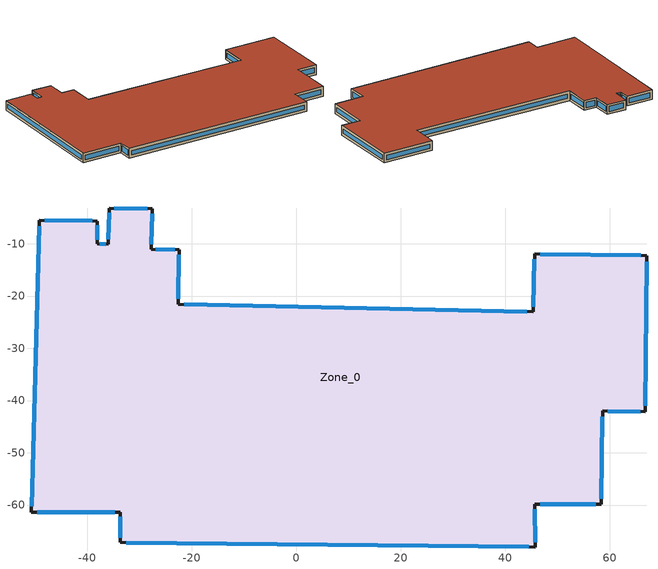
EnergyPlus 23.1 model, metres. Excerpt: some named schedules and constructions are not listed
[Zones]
Zone_0
 floor outside (90.1-2019 Nonresidential CZ 0 Exterior Floor (Mass)): 45.65,-11.95 67.11,-12.26 66.85,-42.12 58.67,-41.99 58.38,-59.84 45.67,-59.84 45.75,-68.04 -33.66,-67.17 -33.61,-61.37 -50.65,-61.4 -49.12,-5.47 -38.01,-5.66 -38.09,-10.02 -35.92,-10.05 -35.7,-3.15 -27.54,-3.34 -27.7,-11.04 -22.39,-11.12 -22.54,-21.54 45.37,-23.04 z4
 wall outside (UVal_0.2_Mass): 45.65,-11.95 45.37,-23.04 -22.54,-21.54 -22.39,-11.12 -27.7,-11.04 -27.54,-3.34 -35.7,-3.15 -35.92,-10.05 -38.09,-10.02 -38.01,-5.66 -49.12,-5.47 -50.65,-61.4 -33.61,-61.37 -33.66,-67.17 45.75,-68.04 45.67,-59.84 58.38,-59.84 58.67,-41.99 66.85,-42.12 67.11,-12.26 45.65,-11.95 z4:8
 window (90.1-2019 Nonresidential CZ 0 Glazing (Operable)): 45.62,-12.97 45.39,-22.02 / -39.03,-5.64 -48.1,-5.48 z5.02:6.98; 44.2,-23.01 -21.37,-21.57 / -49.15,-6.63 -50.62,-60.23 z5.17:6.83; -22.52,-20.54 -22.4,-12.12 z5.01:6.99; -23.22,-11.1 -26.86,-11.05 z4.83:7.17; -27.68,-10.1 -27.56,-4.28 z4.94:7.06; -28.5,-3.32 -34.74,-3.18 / 45.74,-67.08 45.68,-60.8 / 59.63,-42.01 65.9,-42.11 z4.96:7.04; -35.73,-4.07 -35.89,-9.14 z4.91:7.09; -36.43,-10.05 -37.58,-10.03 z4.5:7.5; -38.07,-9.25 -38.02,-6.42 z4.77:7.23; -49.57,-61.4 -34.69,-61.37 z5.08:6.92; -33.61,-62.23 -33.65,-66.31 z4.86:7.14; -32.48,-67.19 44.58,-68.02 z5.18:6.82; 46.71,-59.84 57.34,-59.84 z5.04:6.96; 58.4,-58.76 58.66,-43.08 z5.09:6.91; 66.86,-40.99 67.1,-13.39 z5.13:6.87; 66,-12.24 46.76,-11.97 z5.11:6.89
 roof outside (300mmInsulation 200mmConcrete): 45.65,-11.95 45.37,-23.04 -22.54,-21.54 -22.39,-11.12 -27.7,-11.04 -27.54,-3.34 -35.7,-3.15 -35.92,-10.05 -38.09,-10.02 -38.01,-5.66 -49.12,-5.47 -50.65,-61.4 -33.61,-61.37 -33.66,-67.17 45.75,-68.04 45.67,-59.84 58.38,-59.84 58.67,-41.99 66.85,-42.12 67.11,-12.26 z8
[Schedule:Day:Hourly]
1bc250c3-e029-4d82-86eb-5482bbba685b: Fraction, 1, 1, 1, 1, 1, 1, 1, 1, 1, 0, 1, 0, 0, 0, 1, 0, 1, 1, 1, 1, 1, 1, 1, 1
7e3f22a6-d3d2-4386-ab65-52be262843b4: Fraction, 1, 1, 1, 1, 0, 1, 0, 1, 1, 1, 0, 0, 0, 1, 0, 0, 0, 1, 1, 1, 0, 0, 0, 0
f203b72a-e23e-4a68-8df9-04525835b09a: Fraction, 0, 0, 1, 1, 0, 0, 0, 0, 1, 1, 1, 1, 1, 1, 1, 1, 1, 1, 1, 1, 1, 1, 1, 1
ab17778e-445b-4880-8199-2dd73e8546e8: Fraction, 1, 1, 1, 1, 1, 0, 1, 0, 1, 1, 1, 0, 0, 0, 0, 0, 1, 1, 1, 0, 0, 0, 0, 0
bc6aa7b8-9b9a-4b02-8907-8ffc42195aa2: Fraction, 0, 0, 0, 1, 1, 0, 0, 0, 1, 1, 1, 1, 1, 1, 1, 1, 1, 1, 1, 1, 1, 1, 1, 1
dbb16f09-0d6c-4094-9014-a16109c1fb59: Fraction, 1, 1, 1, 1, 0, 1, 0, 0, 0, 1, 1, 1, 0, 1, 1, 1, 1, 1, 1, 1, 1, 1, 1, 1
defcdc72-1699-4382-8c59-ed251466f117: Fraction, 1, 1, 1, 0, 1, 1, 1, 1, 1, 1, 1, 0, 0, 1, 0, 0, 1, 0, 1, 1, 1, 1, 1, 1
b4b644c7-954c-4544-af8b-e6a3c7fab55d: Fraction, 1, 1, 1, 1, 1, 1, 1, 1, 1, 1, 1, 0, 0, 1, 1, 1, 1, 1, 1, 1, 1, 1, 1, 0
6eb31b4f-9d9c-4cb0-84ca-c926577ca95b: Fraction, 0, 1, 0, 0, 0, 0, 0, 0, 1, 1, 1, 0, 0, 0, 0, 0, 1, 1, 1, 1, 1, 1, 1, 1
326482a1-40d4-44e6-8d6a-d07b5469a37c: Fraction, 1, 0, 0, 0, 0, 0, 0, 0, 1, 1, 0, 1, 1, 1, 0, 1, 1, 1, 1, 1, 0, 0, 0, 0
f5db65d0-eacd-4630-a04f-e176a124c036: Fraction, 0, 0, 0, 1, 0, 1, 1, 1, 1, 1, 1, 1, 0, 0, 0, 0, 1, 0, 1, 1, 1, 1, 1, 1
a99e2ac5-8b13-4c56-8e9c-eb48b91f62c8: Fraction, 1, 1, 1, 1, 1, 1, 0, 0, 1, 1, 1, 0, 0, 1, 1, 1, 1, 1, 1, 1, 1, 1, 1, 1
77f305af-1de1-46a8-883f-2bdce2c70deb: Fraction, 1, 0, 0, 0, 0, 0, 1, 0, 0, 0, 0, 1, 1, 1, 1, 1, 1, 1, 1, 1, 1, 1, 1, 1
9be37842-7dfb-48bb-b4db-90a663a24ec2: Fraction, 1, 1, 1, 0, 1, 0, 0, 1, 1, 1, 1, 0, 1, 0, 0, 0, 0, 0, 0, 1, 1, 1, 1, 1
ea3326a0-8740-42d0-b280-73674de0e519: Fraction, 1, 1, 1, 0, 0, 0, 1, 1, 1, 1, 1, 1, 0, 0, 0, 0, 1, 1, 1, 1, 1, 1, 1, 1
ea48f0c3-5cbf-45d9-83ea-9f4e29ecaa7e: Fraction, 1, 0, 0, 0, 0, 1, 0, 0, 1, 1, 1, 0, 0, 0, 0, 0, 0, 0, 0, 1, 1, 1, 1, 1
a780be54-3329-42aa-a722-da1c56a4ce32: Fraction, 1, 1, 0, 0, 0, 1, 1, 0, 1, 1, 0, 0, 0, 0, 0, 0, 0, 0, 0, 0, 1, 1, 1, 1
11b079f7-8d5f-4f6d-af24-a60cea1ec228: Fraction, 1, 1, 1, 1, 1, 1, 1, 0, 1, 1, 0, 0, 0, 0, 0, 0, 1, 0, 0, 0, 0, 0, 1, 1
3790c1d9-58ae-42f1-add6-5bf0c0d33242: Fraction, 1, 1, 1, 1, 1, 1, 1, 1, 1, 0, 1, 0, 0, 0, 1, 1, 1, 1, 1, 1, 1, 1, 0, 0
7ed15e74-5796-4756-b7fd-a5530cf86f11: Fraction, 0, 0, 0, 0, 0, 0, 0, 0, 0, 1, 0, 1, 1, 0, 1, 1, 1, 1, 1, 0, 1, 1, 1, 0
ec5f9d52-5682-4010-bfdd-6bd3a21b94b2: Fraction, 0, 0, 0, 0, 0, 0, 0, 0, 1, 1, 1, 0, 0, 0, 1, 1, 0, 0, 1, 1, 1, 1, 1, 0
cfc178eb-d2d8-44ea-800d-71fbc4b636a6: Fraction, 1, 1, 1, 1, 1, 1, 1, 1, 1, 1, 0, 1, 0, 0, 0, 1, 1, 1, 1, 1, 1, 1, 1, 1
8a30311c-dfd6-46b4-b466-469553ed19a5: Fraction, 1, 0, 0, 0, 0, 0, 0, 0, 0, 1, 0, 0, 0, 0, 0, 1, 1, 1, 1, 0, 1, 0, 0, 0
b9c340e2-c656-4c66-bb10-b67e54e65989: Fraction, 1, 1, 1, 1, 0, 0, 0, 0, 0, 0, 0, 1, 1, 1, 1, 1, 1, 1, 0, 1, 1, 1, 1, 1
233a63c0-82ab-4c22-89f9-60776b3dc5bf: Fraction, 1, 0, 1, 1, 0, 1, 1, 0, 1, 1, 0, 0, 0, 1, 1, 0, 1, 1, 1, 1, 1, 1, 1, 1
35eb77a8-d171-41c5-a655-703a93816b63: Fraction, 1, 1, 1, 1, 0, 0, 0, 0, 1, 1, 0, 0, 1, 1, 1, 1, 1, 1, 1, 1, 1, 1, 1, 1
9fdd2aaf-9790-4e14-b5bc-f9e088180881: Fraction, 1, 1, 1, 1, 1, 0, 1, 1, 1, 0, 1, 0, 0, 0, 0, 0, 1, 1, 1, 1, 1, 1, 1, 0
487d0841-9118-4ba8-9cb5-692d555b8d10: Fraction, 0, 0, 0, 0, 0, 0, 0, 0, 1, 0, 0, 0, 0, 0, 0, 0, 1, 1, 1, 1, 1, 1, 1, 1
e27434f8-8e88-4020-9537-394bb943d945: Fraction, 1, 1, 1, 1, 1, 1, 1, 1, 1, 0, 0, 0, 0, 0, 0, 1, 1, 1, 1, 1, 1, 1, 1, 1
7f8292f5-0ddb-4e03-8d79-0b3e26f73e1e: Fraction, 1, 0, 1, 1, 0, 0, 0, 0, 1, 0, 0, 0, 0, 0, 0, 0, 0, 0, 1, 1, 1, 1, 1, 1
ba6b5922-0b20-45e4-912e-7921f3b15cc2: Fraction, 1, 1, 0, 0, 0, 0, 0, 0, 1, 1, 1, 1, 1, 0, 1, 0, 0, 1, 1, 1, 1, 1, 1, 1
c2860a54-d09a-4ca5-ba6f-4a28980c815e: Fraction, 1, 1, 0, 0, 0, 0, 0, 0, 0, 0, 1, 1, 1, 1, 1, 1, 1, 1, 1, 1, 0, 1, 1, 1
054a82de-88b6-4db2-a334-dec99de7eac5: Fraction, 0, 0, 0, 0, 0, 1, 1, 1, 1, 1, 1, 0, 0, 0, 0, 0, 0, 1, 1, 1, 1, 1, 1, 1
cc3faceb-aee2-44f0-b914-c6f8381cae7d: Fraction, 1, 0, 0, 0, 0, 0, 0, 1, 1, 1, 1, 1, 1, 1, 1, 1, 0, 0, 0, 0, 0, 0, 0, 0
94b2c192-5e77-461d-a7c4-6dbcb8b688bc: Fraction, 1, 0, 1, 1, 0, 1, 1, 1, 1, 1, 1, 1, 0, 1, 1, 1, 1, 1, 1, 1, 1, 1, 1, 1
da07c550-5623-48df-a571-d916a95ad933: Fraction, 1, 0, 0, 0, 0, 0, 0, 0, 0, 0, 1, 1, 1, 1, 1, 0, 0, 1, 1, 1, 1, 1, 1, 1
8c1c8589-4682-46dd-9315-84770e7474dd: Fraction, 0, 0, 0, 1, 0, 0, 0, 0, 1, 1, 0, 0, 0, 0, 0, 0, 0, 0, 1, 1, 1, 1, 1, 1
07b0b1a6-bff4-4b16-81c1-c71129020d19: Fraction, 1, 0, 1, 1, 1, 1, 1, 1, 1, 1, 0, 1, 1, 1, 0, 0, 0, 0, 0, 1, 1, 1, 1, 0
21d7988b-8a7a-46c3-b6d3-4db96bc4686e: Fraction, 0, 0, 0, 0, 0, 1, 0, 0, 0, 1, 1, 1, 1, 0, 0, 1, 1, 1, 1, 1, 1, 1, 1, 0
5ef3cd85-d6fb-472a-985b-8892eb13f7da: Fraction, 0, 0, 0, 0, 0, 0, 1, 1, 1, 1, 1, 0, 0, 0, 0, 0, 0, 1, 1, 1, 1, 1, 1, 1
c08c7990-d37d-4fd8-adb5-87a073b80f28: Fraction, 1, 0, 0, 0, 0, 0, 0, 1, 1, 1, 1, 0, 0, 0, 0, 1, 1, 1, 1, 1, 1, 1, 1, 1
24d4cd63-f70b-41a9-ad86-abc7bbd6c4a8: Fraction, 1, 1, 0, 0, 0, 0, 0, 1, 1, 1, 0, 0, 0, 0, 1, 1, 1, 1, 1, 1, 1, 1, 1, 1
90d1a6a5-edf5-4a79-bedf-39ba6d0b4f3b: Fraction, 0, 0, 0, 0, 0, 0, 0, 1, 1, 0, 0, 0, 1, 1, 1, 1, 1, 1, 1, 1, 1, 1, 1, 1
7489747a-fa9c-407c-9bb6-b09b0392a11e: Fraction, 0, 0, 0, 0, 0, 0, 0, 0, 1, 0, 0, 1, 1, 1, 0, 0, 1, 1, 1, 1, 1, 1, 1, 1
e358f310-cb3a-4124-80eb-ede93aaec3e2: Fraction, 1, 1, 1, 0, 0, 0, 1, 1, 1, 0, 0, 0, 0, 0, 0, 0, 0, 0, 1, 1, 1, 1, 1, 1
a8adb9f0-9284-4d5b-9eca-e5c74446652c: Fraction, 1, 1, 1, 1, 1, 1, 1, 0, 0, 0, 0, 1, 1, 1, 1, 1, 1, 1, 1, 1, 1, 1, 1, 0
be45bb42-8565-4d09-9a80-3ce2d4e9c9f1: Fraction, 0, 0, 0, 0, 0, 0, 0, 0, 1, 1, 1, 0, 0, 0, 0, 1, 1, 1, 0, 0, 0, 0, 0, 0
dd8cdd5e-7edd-4498-aae9-de230a1b895d: Fraction, 0, 0, 0, 0, 0, 0, 0, 0, 0, 0, 0, 0, 0, 0, 0, 1, 1, 1, 1, 0, 0, 0, 1, 0
f88a7e63-710d-4ee9-8867-5ba86f818b34: Fraction, 0, 0, 0, 0, 0, 0, 0, 0, 1, 1, 0, 0, 1, 0, 1, 1, 1, 1, 1, 1, 1, 1, 1, 0
41d0979c-56db-4109-9a21-8ce600e6f041: Fraction, 0, 0, 0, 0, 0, 0, 0, 1, 1, 1, 0, 1, 1, 1, 1, 1, 1, 1, 1, 0, 0, 0, 0, 0
e1f1ea8b-23eb-456a-9bc6-f1d715c945d5: Fraction, 0, 0, 0, 0, 0, 1, 1, 1, 1, 1, 0, 0, 0, 0, 0, 0, 0, 1, 1, 1, 1, 1, 1, 1
e5de23de-e4f8-4fd3-b9d8-03b5f7b9eae9: Fraction, 0, 0, 0, 0, 0, 0, 0, 0, 0, 0, 1, 1, 1, 1, 1, 1, 0, 1, 1, 1, 1, 1, 1, 1
83ad7f44-fa4e-4d84-9263-94b8df6614cf: Fraction, 0, 0, 0, 0, 0, 0, 0, 0, 0, 0, 0, 0, 1, 1, 1, 1, 1, 1, 1, 1, 1, 0, 0, 0
641b52fd-00e8-4594-812b-72522cd3a5e4: Fraction, 0, 0, 0, 0, 0, 0, 0, 1, 1, 1, 0, 0, 0, 0, 0, 0, 0, 1, 1, 1, 1, 0, 0, 0
636ac854-8cf6-492b-b5da-2aa7c519fcb4: Fraction, 0, 0, 0, 0, 0, 0, 0, 0, 1, 1, 0, 0, 0, 0, 1, 0, 0, 0, 0, 0, 0, 0, 0, 0
f8597658-be94-4c03-ade8-07849a194c80: Fraction, 0, 0, 0, 0, 0, 0, 0, 0, 0, 1, 1, 1, 1, 0, 1, 1, 1, 1, 1, 1, 1, 1, 1, 1
67f43a86-8cfb-45eb-8e09-aa403a1f9801: Fraction, 0, 0, 0, 0, 0, 0, 0, 0, 1, 0, 0, 0, 0, 0, 0, 0, 0, 1, 0, 0, 0, 0, 0, 0
ffb4f994-1882-4d6c-93a9-a6e22b772b9e: Fraction, 0, 0, 0, 0, 0, 0, 0, 0, 1, 1, 0, 0, 0, 0, 0, 0, 1, 1, 1, 1, 1, 1, 0, 0
005df951-39ca-4abb-8113-208ec170e041: Fraction, 0, 0, 0, 0, 0, 0, 0, 1, 1, 1, 0, 0, 0, 1, 1, 1, 1, 0, 0, 0, 0, 0, 0, 0
539f9642-4f0a-43f6-bb43-e499c9f6a2f5: Fraction, 0, 0, 0, 0, 0, 0, 0, 0, 1, 1, 0, 0, 0, 0, 0, 0, 0, 1, 1, 1, 1, 1, 1, 0
ad43591b-d8b8-428e-ab63-4d548a171ed9: Fraction, 0, 0, 0, 0, 1, 0, 0, 1, 1, 1, 1, 0, 0, 0, 0, 0, 1, 1, 1, 1, 1, 1, 1, 1
9ebf09b9-2aa6-4ba6-93c1-2f9b279f09dd: Fraction, 1, 1, 1, 1, 1, 0, 0, 0, 1, 1, 1, 1, 1, 0, 1, 1, 1, 1, 1, 1, 1, 1, 1, 1
f88631f4-f5f5-4ddb-8bdb-d4464e60dfe2: Fraction, 0, 0, 0, 0, 0, 0, 0, 0, 1, 1, 0, 0, 0, 0, 1, 1, 1, 1, 1, 1, 1, 1, 1, 1
47a972ce-7975-4a0e-aa58-4c7fd2843e01: Fraction, 1, 1, 1, 1, 1, 1, 1, 0, 1, 1, 1, 1, 1, 0, 1, 1, 1, 1, 1, 1, 1, 1, 0, 0
aefd93fa-f117-4c26-a236-b200b523a151: Fraction, 0, 0, 0, 0, 0, 0, 0, 0, 1, 1, 1, 0, 1, 1, 1, 1, 1, 1, 1, 1, 1, 0, 0, 0
09028769-1eb9-4e99-b7e7-f7ee4aa732ef: Fraction, 0, 0, 0, 0, 0, 0, 0, 0, 1, 1, 1, 1, 0, 0, 0, 1, 1, 1, 1, 1, 1, 1, 0, 0
a91a9db3-54eb-4f8b-93c1-140eb697df3f: Fraction, 0, 0, 0, 0, 0, 0, 0, 0, 0, 1, 1, 1, 0, 0, 1, 1, 1, 1, 1, 0, 0, 0, 0, 0
379eaf4e-5482-4935-bbf5-48c464d56b61: Fraction, 0, 0, 0, 0, 0, 0, 0, 0, 1, 0, 1, 1, 0, 0, 0, 0, 0, 0, 0, 0, 0, 0, 0, 0
26296efc-0aa0-4278-9905-6d385ef78f4e: Fraction, 0, 0, 0, 0, 0, 0, 0, 0, 1, 1, 0, 1, 1, 1, 1, 1, 1, 1, 0, 0, 0, 0, 0, 0
a50524e6-49bf-4bc4-8e45-8c6f622cf6ac: Fraction, 0, 0, 0, 0, 0, 0, 0, 0, 0, 1, 1, 1, 1, 0, 1, 1, 1, 1, 0, 0, 0, 0, 0, 0
7eb90958-666d-4a98-9065-308ffc91f47f: Fraction, 0, 0, 0, 0, 0, 0, 0, 0, 0, 1, 1, 1, 0, 1, 1, 1, 1, 1, 1, 1, 1, 1, 1, 0
24b26ae9-2f47-4a69-9424-217aaeca3880: Fraction, 0, 0, 0, 0, 0, 0, 0, 0, 0, 1, 1, 1, 0, 0, 0, 0, 1, 0, 0, 0, 0, 0, 0, 0
679e267e-0932-4f05-8344-c2269dddbe7b: Fraction, 0, 0, 0, 0, 0, 0, 0, 0, 1, 1, 0, 0, 1, 1, 1, 1, 0, 0, 0, 0, 0, 0, 0, 0
634f37e9-7dc3-41d1-8e43-d9aa5b968e22: Fraction, 0, 0, 0, 0, 0, 0, 0, 0, 1, 1, 1, 1, 0, 0, 0, 0, 0, 0, 0, 0, 0, 0, 0, 0
b1c61444-37fc-4d0d-9473-92f9c2edc05f: Fraction, 0, 0, 0, 0, 0, 0, 0, 0, 1, 1, 1, 1, 1, 1, 1, 0, 0, 0, 0, 0, 0, 0, 0, 0
142be653-d8e9-4cc9-b81d-f7f3a37c53dc: Fraction, 0, 0, 0, 0, 0, 0, 0, 0, 0, 0, 0, 0, 0, 0, 0, 1, 1, 1, 0, 0, 0, 0, 0, 0
10ed921b-2f61-471b-a349-ac980514125c: Fraction, 0, 0, 0, 0, 0, 0, 0, 0, 1, 0, 0, 0, 0, 0, 0, 0, 0, 0, 0, 0, 0, 0, 0, 0
10662a01-9b37-4d96-b5f2-c18a070fa0a9: Fraction, 0, 0, 0, 0, 0, 0, 0, 0, 0, 1, 1, 1, 1, 1, 1, 1, 0, 0, 1, 1, 1, 1, 0, 0
fae1efd6-3387-44ff-8968-e0ff2bc89a66: Fraction, 0, 0, 0, 0, 0, 0, 0, 1, 1, 1, 0, 0, 0, 0, 0, 0, 0, 1, 1, 1, 1, 1, 1, 1
349faf8b-e8e6-4a85-ba0b-ccd65d2db2ee: Fraction, 1, 0, 0, 0, 0, 0, 0, 0, 1, 1, 0, 1, 0, 0, 0, 1, 1, 1, 1, 1, 1, 1, 1, 0
fab16be1-f14f-400d-8166-73e1b6bcbc3e: Fraction, 0, 0, 0, 0, 0, 0, 0, 0, 1, 1, 1, 0, 0, 0, 1, 1, 1, 0, 0, 0, 0, 0, 0, 0
1361f8d6-b5bd-4e5c-909a-9b5053605b6a: Fraction, 0, 0, 0, 0, 0, 0, 0, 0, 1, 1, 0, 0, 0, 0, 0, 0, 0, 0, 1, 1, 1, 1, 0, 0
1fa1078a-0f3e-4c6a-a0e5-edc0b1bf4b3f: Fraction, 0, 0, 0, 0, 0, 0, 0, 0, 1, 1, 0, 1, 1, 1, 0, 0, 0, 0, 0, 0, 0, 0, 0, 0
2b9787d8-4007-4cae-86ca-9f082af0291e: Fraction, 0, 0, 0, 0, 0, 0, 0, 0, 1, 1, 1, 0, 0, 1, 1, 1, 1, 1, 1, 1, 0, 0, 0, 0
20d172a7-a282-419c-9a44-39591cb6d6f1: Fraction, 0, 0, 0, 0, 0, 0, 0, 0, 1, 1, 0, 0, 0, 0, 1, 1, 0, 1, 1, 1, 1, 0, 0, 0
08ba395b-4632-4a58-b62f-44641169c7ac: Fraction, 0, 0, 0, 0, 0, 0, 0, 0, 0, 1, 0, 0, 0, 0, 0, 0, 0, 1, 1, 1, 1, 1, 0, 0
b162ec20-ae03-462b-9bde-9f4e87836860: Fraction, 0, 0, 0, 0, 0, 0, 0, 0, 1, 1, 0, 0, 0, 1, 0, 0, 1, 1, 0, 0, 0, 0, 0, 0
dc12092b-8d5b-4ac3-a401-a6e6c3c3f7b2: Fraction, 0, 0, 0, 0, 0, 0, 0, 0, 0, 1, 1, 1, 1, 0, 1, 1, 1, 1, 1, 1, 1, 0, 0, 0
0ffe6c40-182f-4a47-af8f-fd2e983ae86e: Fraction, 0, 0, 0, 0, 0, 0, 0, 0, 1, 1, 1, 0, 0, 0, 0, 1, 1, 1, 1, 1, 1, 1, 1, 1
f0b3dc26-e963-4224-9cac-211b2d24ad8d: Fraction, 1, 0, 0, 0, 0, 0, 0, 1, 1, 1, 0, 0, 0, 0, 1, 1, 1, 1, 1, 1, 0, 0, 0, 1
6842418b-bcaf-466a-919a-5c425aba1e0d: Fraction, 1, 1, 1, 1, 1, 1, 1, 1, 1, 1, 1, 0, 0, 1, 1, 0, 1, 1, 1, 1, 1, 1, 1, 1
3ab4dbc0-6149-48d3-964d-0127a9407960: Fraction, 1, 1, 1, 1, 1, 1, 1, 1, 1, 1, 1, 0, 0, 0, 0, 1, 1, 1, 1, 1, 1, 1, 1, 1
9be8da3c-18f6-4e7e-86a2-f76363333d4b: Fraction, 1, 1, 1, 1, 1, 1, 1, 1, 1, 1, 1, 0, 1, 1, 1, 1, 1, 1, 1, 1, 1, 1, 1, 1
fb4a7bff-bdc4-4351-9eed-8f017d5baf21: Fraction, 1, 1, 1, 1, 0, 1, 1, 1, 1, 1, 1, 0, 0, 0, 1, 1, 1, 1, 1, 1, 1, 1, 1, 1
1b1de0c4-664f-449e-8bfd-aed5df56264c: Fraction, 1, 1, 1, 1, 0, 1, 1, 1, 1, 1, 1, 0, 0, 0, 1, 0, 0, 0, 1, 1, 0, 0, 0, 0
1b340815-ebd9-44d9-ae9b-faf54fd22a79: Fraction, 0, 0, 0, 1, 0, 0, 0, 0, 1, 0, 0, 0, 0, 0, 0, 0, 0, 0, 0, 0, 0, 0, 0, 0
498c7652-b7b6-47a7-becb-87751c1174e2: Fraction, 0, 0, 0, 0, 0, 0, 0, 0, 0, 1, 1, 1, 0, 0, 1, 1, 0, 0, 0, 0, 0, 0, 0, 0
8bc69eac-b246-4880-9301-9932118bd0d0: Fraction, 0, 0, 0, 0, 0, 0, 0, 0, 0, 1, 1, 0, 0, 1, 0, 1, 0, 0, 1, 0, 1, 1, 0, 1
88df49da-c2d1-444c-a9c6-5dea3f94f648: Fraction, 1, 0, 0, 0, 0, 0, 0, 0, 0, 0, 0, 0, 0, 1, 1, 1, 1, 1, 1, 1, 0, 0, 0, 0
b8ae6e7a-f67f-43f5-b168-b01771eea558: Fraction, 0, 0, 0, 0, 0, 0, 0, 0, 0, 0, 0, 0, 1, 1, 1, 1, 1, 1, 1, 0, 0, 0, 0, 0
3b28e2b3-d3e8-4a96-9f7e-b6f49f9d74e2: Fraction, 0, 0, 0, 0, 0, 0, 0, 0, 0, 0, 0, 0, 0, 0, 1, 0, 0, 0, 1, 0, 0, 0, 0, 0
2075c3f0-9e01-4a98-9c7d-d54640107a52: Fraction, 0, 0, 0, 0, 0, 0, 0, 0, 0, 1, 1, 1, 1, 1, 1, 1, 1, 1, 1, 1, 0, 0, 0, 0
9026b9dc-a6dc-4ac0-b535-3a858410a9fc: Fraction, 0, 0, 0, 0, 0, 0, 0, 0, 1, 1, 1, 1, 0, 0, 0, 0, 1, 1, 1, 1, 1, 1, 0, 1
d408865c-177e-46e8-9fe1-a41eb216086b: Fraction, 0, 0, 0, 0, 0, 0, 0, 0, 0, 0, 1, 0, 0, 0, 0, 1, 1, 1, 1, 1, 0, 0, 0, 1
240498b4-34b9-4cae-94c3-6765f201fddf: Fraction, 0, 0, 0, 0, 0, 0, 0, 0, 0, 1, 1, 1, 1, 0, 0, 0, 0, 0, 0, 0, 0, 0, 0, 0
12a14199-4c06-4c80-b089-3e75819b753d: Fraction, 0, 0, 0, 0, 0, 0, 0, 0, 0, 0, 1, 1, 1, 1, 1, 1, 1, 0, 1, 0, 0, 0, 0, 0
3710e14e-a838-4a4a-8f4b-af39981e0e20: Fraction, 0, 0, 0, 0, 0, 0, 0, 0, 1, 1, 1, 1, 0, 1, 0, 1, 0, 0, 0, 0, 1, 0, 0, 0
d8239f3d-faa5-4cdd-a984-cce3bd1dd400: Fraction, 0, 0, 0, 0, 0, 0, 0, 0, 1, 1, 1, 1, 0, 1, 1, 1, 1, 1, 1, 1, 1, 0, 0, 0
7cc25e5b-4ae3-4387-9c95-965026389b7c: Fraction, 0, 0, 0, 0, 0, 0, 0, 0, 1, 1, 1, 0, 1, 0, 0, 1, 1, 1, 1, 1, 1, 1, 1, 0
d6c9274f-e239-412a-82f8-82611d05a218: Fraction, 0, 0, 1, 1, 0, 0, 1, 0, 1, 1, 1, 1, 0, 1, 1, 1, 1, 1, 1, 1, 1, 1, 1, 1
8b7f3d85-3a84-4380-bed0-31cf3916083a: Fraction, 1, 1, 0, 1, 1, 1, 0, 1, 1, 1, 1, 1, 1, 0, 0, 1, 1, 1, 1, 1, 1, 1, 1, 1
2c90972f-096b-4d56-b858-c9d9efe7393b: Fraction, 1, 1, 1, 1, 1, 1, 1, 1, 1, 1, 1, 0, 0, 0, 0, 0, 1, 1, 1, 1, 1, 1, 0, 1
20ae685d-04a5-45e1-b0bd-06286e390f47: Fraction, 0, 0, 1, 1, 0, 1, 1, 0, 1, 1, 1, 0, 0, 0, 0, 1, 1, 1, 1, 1, 1, 1, 1, 1
0e4e03b7-6b9b-4706-8e34-7a87306276d7: Fraction, 1, 0, 1, 0, 0, 0, 0, 0, 1, 1, 1, 0, 0, 0, 0, 0, 1, 1, 1, 1, 1, 1, 1, 1
cbb56b8e-b5c8-43b3-8bf3-cac1767fc251: Fraction, 1, 0, 0, 0, 0, 0, 0, 0, 1, 1, 1, 1, 0, 0, 0, 0, 1, 1, 1, 1, 1, 1, 1, 1
8e823631-23e5-4ca8-ae6f-2f3f10533701: Fraction, 1, 1, 1, 0, 0, 1, 1, 0, 1, 1, 1, 0, 0, 0, 0, 0, 1, 1, 1, 1, 1, 1, 1, 1
2a380051-4413-44c8-8134-27edfc5bb873: Fraction, 1, 0, 0, 0, 0, 1, 1, 0, 1, 1, 1, 1, 1, 1, 1, 1, 1, 1, 1, 1, 1, 1, 0, 0
[Schedule:Year]
CoolAvail_Zone_0: Fraction, CoolAvail_Zone_0_0, 1, 1, 1, 7, CoolAvail_Zone_0_1, 1, 8, 1, 14, CoolAvail_Zone_0_2, 1, 15, 1, 21, CoolAvail_Zone_0_3, 1, 22, 1, 28, CoolAvail_Zone_0_4, 1, 29, 2, 4, CoolAvail_Zone_0_5, 2, 5, 2, 11, CoolAvail_Zone_0_6, 2, 12, 2, 18, CoolAvail_Zone_0_7, 2, 19, 2, 25, CoolAvail_Zone_0_8, 2, 26, 3, 4, CoolAvail_Zone_0_9, 3, 5, 3, 11, CoolAvail_Zone_0_10, 3, 12, 3, 18, CoolAvail_Zone_0_11, 3, 19, 3, 25, CoolAvail_Zone_0_12, 3, 26, 4, 1, CoolAvail_Zone_0_13, 4, 2, 4, 8, CoolAvail_Zone_0_14, 4, 9, 4, 15, CoolAvail_Zone_0_15, 4, 16, 4, 22, CoolAvail_Zone_0_16, 4, 23, 4, 29, CoolAvail_Zone_0_17, 4, 30, 5, 6, CoolAvail_Zone_0_18, 5, 7, 5, 13, CoolAvail_Zone_0_19, 5, 14, 5, 20, CoolAvail_Zone_0_20, 5, 21, 5, 27, CoolAvail_Zone_0_21, 5, 28, 6, 3, CoolAvail_Zone_0_22, 6, 4, 6, 10, CoolAvail_Zone_0_23, 6, 11, 6, 17, CoolAvail_Zone_0_24, 6, 18, 6, 24, CoolAvail_Zone_0_25, 6, 25, 7, 1, CoolAvail_Zone_0_26, 7, 2, 7, 8, CoolAvail_Zone_0_27, 7, 9, 7, 15, CoolAvail_Zone_0_28, 7, 16, 7, 22, CoolAvail_Zone_0_29, 7, 23, 7, 29, CoolAvail_Zone_0_30, 7, 30, 8, 5, CoolAvail_Zone_0_31, 8, 6, 8, 12, CoolAvail_Zone_0_32, 8, 13, 8, 19, CoolAvail_Zone_0_33, 8, 20, 8, 26, CoolAvail_Zone_0_34, 8, 27, 9, 2, CoolAvail_Zone_0_35, 9, 3, 9, 9, CoolAvail_Zone_0_36, 9, 10, 9, 16, CoolAvail_Zone_0_37, 9, 17, 9, 23, CoolAvail_Zone_0_38, 9, 24, 9, 30, CoolAvail_Zone_0_39, 10, 1, 10, 7, CoolAvail_Zone_0_40, 10, 8, 10, 14, CoolAvail_Zone_0_41, 10, 15, 10, 21, CoolAvail_Zone_0_42, 10, 22, 10, 28, CoolAvail_Zone_0_43, 10, 29, 11, 4, CoolAvail_Zone_0_44, 11, 5, 11, 11, CoolAvail_Zone_0_45, 11, 12, 11, 18, CoolAvail_Zone_0_46, 11, 19, 11, 25, CoolAvail_Zone_0_47, 11, 26, 12, 2, CoolAvail_Zone_0_48, 12, 3, 12, 9, CoolAvail_Zone_0_49, 12, 10, 12, 16, CoolAvail_Zone_0_50, 12, 17, 12, 23, CoolAvail_Zone_0_51, 12, 24, 12, 30, CoolAvail_Zone_0_52, 12, 31, 12, 31
[Schedule:Week:Daily]
CoolAvail_Zone_0_0: 744221c2-749a-433a-b189-6546c7c26037, e34941b2-33e7-4d78-aa25-283fbaf002ad, a03317c3-ab43-40d1-b58e-b2b317c2a495, 0aa12764-6c46-4f16-bfec-e494f8caf28b, e1b118a0-24fb-48e5-a394-dff1ccd0263b, d2512f03-0508-459b-aff9-e87f6d5f412d, 917271f1-ed78-4b26-b898-31f947bba098, 744221c2-749a-433a-b189-6546c7c26037, 744221c2-749a-433a-b189-6546c7c26037, 744221c2-749a-433a-b189-6546c7c26037, 744221c2-749a-433a-b189-6546c7c26037, 744221c2-749a-433a-b189-6546c7c26037
CoolAvail_Zone_0_1: f2df9002-fe45-4fc6-8bce-cba36b805abf, adf4449e-b0e5-4ba5-bdc0-4159f12a942e, 0c2a9997-0e07-4fd9-8bfe-c29a6e62eccd, 8f25c6a3-cdbd-4946-9e6a-08ef6ee7d794, 0bf2fe32-dcda-4b13-a352-254c01002678, 9a9d243e-1b64-4b25-8521-0fd9091ded3b, 2b925ef5-09e0-4367-9310-26acef7b881c, f2df9002-fe45-4fc6-8bce-cba36b805abf, f2df9002-fe45-4fc6-8bce-cba36b805abf, f2df9002-fe45-4fc6-8bce-cba36b805abf, f2df9002-fe45-4fc6-8bce-cba36b805abf, f2df9002-fe45-4fc6-8bce-cba36b805abf
CoolAvail_Zone_0_2: a0995f45-f310-4e6b-a546-d6ff609c8c7b, 88e021d5-b09d-4cb6-ac72-568497f3f590, 0bf2fe32-dcda-4b13-a352-254c01002678, 625f50c5-c842-4305-aee5-a2133cbb230e, e34941b2-33e7-4d78-aa25-283fbaf002ad, 46315488-0a35-4a29-b716-56372d9e968b, b629d2d9-330a-461f-aad9-89b53478f256, a0995f45-f310-4e6b-a546-d6ff609c8c7b, a0995f45-f310-4e6b-a546-d6ff609c8c7b, a0995f45-f310-4e6b-a546-d6ff609c8c7b, a0995f45-f310-4e6b-a546-d6ff609c8c7b, a0995f45-f310-4e6b-a546-d6ff609c8c7b
CoolAvail_Zone_0_3: 0797916d-2451-4fa3-adf4-f76d1a7c3ed1, 9dca3efe-5e01-4825-a92e-7e12816541c1, 0de4b363-c052-4ac1-a0d4-086ddec09d16, 5183d4cc-7c8b-49f4-8a9c-048636466a2b, 10e2b241-44c1-4f4d-90bb-220b4a864ef7, 744221c2-749a-433a-b189-6546c7c26037, 9d46ebb2-21c6-49f0-b2ab-f09645a013b2, 0797916d-2451-4fa3-adf4-f76d1a7c3ed1, 0797916d-2451-4fa3-adf4-f76d1a7c3ed1, 0797916d-2451-4fa3-adf4-f76d1a7c3ed1, 0797916d-2451-4fa3-adf4-f76d1a7c3ed1, 0797916d-2451-4fa3-adf4-f76d1a7c3ed1
CoolAvail_Zone_0_4: 56a8c0c2-c035-4b50-a370-c69616f50ae8, 894e30de-0034-4479-b306-5bf3115a26f4, 0c5407a2-be73-4045-ae7c-1afcc82e9e80, d2bdcee8-4e35-4e97-beea-0b49b303d5d7, fa6d4af0-f943-4b27-a7db-a25e66ee7b31, bc63f765-6565-4562-a772-93a164d27176, 894e30de-0034-4479-b306-5bf3115a26f4, 56a8c0c2-c035-4b50-a370-c69616f50ae8, 56a8c0c2-c035-4b50-a370-c69616f50ae8, 56a8c0c2-c035-4b50-a370-c69616f50ae8, 56a8c0c2-c035-4b50-a370-c69616f50ae8, 56a8c0c2-c035-4b50-a370-c69616f50ae8
CoolAvail_Zone_0_5: 3d3322c4-4425-4fba-b938-6d8fcb40634e, 9fbb6e61-7566-4e63-b59e-c53a9ab6f661, 73087eb4-4b6b-4474-9fc1-6bf1c49d04ec, ae96293e-fff5-43da-a5ce-19333dae1267, b4b30c55-7d49-4515-b814-a917e94ed079, ad45d705-0443-4143-80a5-2bfc2984bfd0, ad441e7a-4a48-466d-9451-12bfd8488a34, 3d3322c4-4425-4fba-b938-6d8fcb40634e, 3d3322c4-4425-4fba-b938-6d8fcb40634e, 3d3322c4-4425-4fba-b938-6d8fcb40634e, 3d3322c4-4425-4fba-b938-6d8fcb40634e, 3d3322c4-4425-4fba-b938-6d8fcb40634e
CoolAvail_Zone_0_6: bf895c1f-3878-4e35-81c5-ccd5619d10b2, e6f08b09-ced1-4ce6-9617-d83c3a606e7a, 4b907042-11a9-44a5-85d5-1a4f21aedc40, 6b6866d7-6f8b-4ca6-bfc9-669e95e4a574, 41d32586-151c-4546-a3f9-3ac8f13f8f80, 754111bb-d408-4ff3-a43f-a254e3a150b6, d3a64401-5984-4a96-93b4-7a79908f2197, bf895c1f-3878-4e35-81c5-ccd5619d10b2, bf895c1f-3878-4e35-81c5-ccd5619d10b2, bf895c1f-3878-4e35-81c5-ccd5619d10b2, bf895c1f-3878-4e35-81c5-ccd5619d10b2, bf895c1f-3878-4e35-81c5-ccd5619d10b2
CoolAvail_Zone_0_7: 457321eb-2d8f-4d07-bca8-0998918afe7a, 89c182a0-67be-48ec-82ce-c0dbecdd2157, 07cf5b50-bedf-42aa-9d8e-43b4c9ac5c35, 539f8ec4-f442-4626-a25a-663ea4a5cf68, 191db0ff-5348-4a69-90fc-e1849019efa3, 75c30d78-baa0-4a2d-b4de-0fc1827473e5, 41f7f16a-2951-4f10-ad53-d033ade2b049, 457321eb-2d8f-4d07-bca8-0998918afe7a, 457321eb-2d8f-4d07-bca8-0998918afe7a, 457321eb-2d8f-4d07-bca8-0998918afe7a, 457321eb-2d8f-4d07-bca8-0998918afe7a, 457321eb-2d8f-4d07-bca8-0998918afe7a
CoolAvail_Zone_0_8: 6d0cc3c8-edee-467c-a703-eccc316cfef5, 4a678857-1a88-4c90-8cd3-93141cedcbe1, 35beab27-60d5-46f3-9268-e63ec356a778, f752be28-1eb0-4c66-aa63-3401f5ebe435, c8c4da55-d544-41e2-908d-6b5c3211dde3, f6dbad9c-9d53-424a-8e1e-425a30001472, 53c1f9a8-06ec-48af-8866-5230023a87d1, 6d0cc3c8-edee-467c-a703-eccc316cfef5, 6d0cc3c8-edee-467c-a703-eccc316cfef5, 6d0cc3c8-edee-467c-a703-eccc316cfef5, 6d0cc3c8-edee-467c-a703-eccc316cfef5, 6d0cc3c8-edee-467c-a703-eccc316cfef5
CoolAvail_Zone_0_9: 737503c6-e1c9-437f-8020-f0134be70370, cf9fff57-91c6-4063-8292-e4dfb5483236, 53c1f9a8-06ec-48af-8866-5230023a87d1, d2b0de95-cf7e-4595-880c-659fb4c9a45b, e8507627-d4b0-4115-929d-f587c2ec3bc5, 7230b658-2618-4c6b-b0fd-7596779ece9c, bde8d287-36ef-4d0c-9885-43237868ada0, 737503c6-e1c9-437f-8020-f0134be70370, 737503c6-e1c9-437f-8020-f0134be70370, 737503c6-e1c9-437f-8020-f0134be70370, 737503c6-e1c9-437f-8020-f0134be70370, 737503c6-e1c9-437f-8020-f0134be70370
CoolAvail_Zone_0_10: d17ee16e-ce08-46ce-9414-624eddcbebc4, 53c1f9a8-06ec-48af-8866-5230023a87d1, fc0b7e1f-68d6-4c70-9761-7079ab31c5a3, 0de4af46-c4dc-48de-90bf-6acdda52d922, 77e89c16-663e-43de-9a02-117f413c64b6, b2d656ac-3331-47be-b121-248288a8f02b, 55e140d4-0210-4216-8356-5b0858a2d4b6, d17ee16e-ce08-46ce-9414-624eddcbebc4, d17ee16e-ce08-46ce-9414-624eddcbebc4, d17ee16e-ce08-46ce-9414-624eddcbebc4, d17ee16e-ce08-46ce-9414-624eddcbebc4, d17ee16e-ce08-46ce-9414-624eddcbebc4
CoolAvail_Zone_0_11: 53c1f9a8-06ec-48af-8866-5230023a87d1, 5c98c98e-da3a-4140-a136-4bbf0284a5ab, 09bc2933-a2cb-4b4b-92bb-510127132aff, 232b529e-0663-4a68-9ca3-61a53545ccab, be679bc2-9342-4d9f-9503-18a3e2a7596d, 6844bf9f-ccb0-4043-9431-6e02773f5180, 23dd16a4-24b4-478a-9200-7b48acc94553, 53c1f9a8-06ec-48af-8866-5230023a87d1, 53c1f9a8-06ec-48af-8866-5230023a87d1, 53c1f9a8-06ec-48af-8866-5230023a87d1, 53c1f9a8-06ec-48af-8866-5230023a87d1, 53c1f9a8-06ec-48af-8866-5230023a87d1
CoolAvail_Zone_0_12: dfd19686-5bf2-4c71-86aa-1b946d1a20ed, a9ed5bab-4ecf-4eae-8d5f-67355b24578d, 67551fba-354e-41c0-9b5c-1eb9034e3a0d, 575366e1-f090-4695-a302-ba23a47e19a0, b42d19f9-2c92-4d3f-b0a2-0ee0dd1920d1, c4f7dc96-5412-4103-8946-1c5064d6d54d, c823ce59-0b66-4563-87f8-6cc4bc79e605, dfd19686-5bf2-4c71-86aa-1b946d1a20ed, dfd19686-5bf2-4c71-86aa-1b946d1a20ed, dfd19686-5bf2-4c71-86aa-1b946d1a20ed, dfd19686-5bf2-4c71-86aa-1b946d1a20ed, dfd19686-5bf2-4c71-86aa-1b946d1a20ed
CoolAvail_Zone_0_13: 33a89814-bd44-4514-8b2d-3b03b904de1d, 90f4c477-8432-40b6-9603-4dd1eead65c2, 040b4a18-5c9d-4217-afeb-1e8a4760004d, 2a9244de-c47d-4e18-a1b5-134ef328d9ae, 0fc31afd-e723-4523-91c5-bf029d93d0b2, 6739e374-8276-4c2e-be83-a9bfac18e237, fa163ae5-ffd9-4836-abc7-937f3535789f, 33a89814-bd44-4514-8b2d-3b03b904de1d, 33a89814-bd44-4514-8b2d-3b03b904de1d, 33a89814-bd44-4514-8b2d-3b03b904de1d, 33a89814-bd44-4514-8b2d-3b03b904de1d, 33a89814-bd44-4514-8b2d-3b03b904de1d
CoolAvail_Zone_0_14: 1f1fbc70-a888-483c-835d-e28964c46832, f7f6ff31-375f-41f3-8e6c-0a7af5858078, 3a821c32-61ee-46d0-9bb1-742203d88142, 7acd3799-2b57-4c68-bf01-09d03007384c, 1e361086-a9a6-4e25-9f65-ab9a5a740266, 1372ef2e-1478-488c-9643-2e094681f889, fd1ec968-9294-41f8-a7d3-498d662f6b76, 1f1fbc70-a888-483c-835d-e28964c46832, 1f1fbc70-a888-483c-835d-e28964c46832, 1f1fbc70-a888-483c-835d-e28964c46832, 1f1fbc70-a888-483c-835d-e28964c46832, 1f1fbc70-a888-483c-835d-e28964c46832
CoolAvail_Zone_0_15: 802df544-016d-4b41-9a45-728059eaf276, b90da59b-36db-46ec-8499-b9f9336c0f01, 0db30598-d0bd-49a6-aa76-42b802bb5a85, 4aef8d9c-f15e-4bad-8f32-30d26bbf9014, 2ab2d4d0-8b60-4499-ba0f-54a3739f4ef6, c57d9113-a1ba-45ae-a877-1cf2f23fedff, 95d96651-751b-4139-9d83-35c46fc5aa85, 802df544-016d-4b41-9a45-728059eaf276, 802df544-016d-4b41-9a45-728059eaf276, 802df544-016d-4b41-9a45-728059eaf276, 802df544-016d-4b41-9a45-728059eaf276, 802df544-016d-4b41-9a45-728059eaf276
CoolAvail_Zone_0_16: 94ee13e0-aba9-4dfd-b35a-756f0db5b8dd, 5e75f87c-fd3c-4faa-9a8e-371433c62852, 4c2ccb5e-d372-45cb-803a-2310979c66e3, d0eec549-3512-43a6-8452-e708e472b264, 466fb9d1-c813-443d-b5f0-217d513540b0, be85480e-e3c7-4977-bd7c-e3d2b381f216, 39414fee-f023-4775-931d-403f4cf0c5c7, 94ee13e0-aba9-4dfd-b35a-756f0db5b8dd, 94ee13e0-aba9-4dfd-b35a-756f0db5b8dd, 94ee13e0-aba9-4dfd-b35a-756f0db5b8dd, 94ee13e0-aba9-4dfd-b35a-756f0db5b8dd, 94ee13e0-aba9-4dfd-b35a-756f0db5b8dd
CoolAvail_Zone_0_17: 1177f44c-a1c9-47d3-b0c4-0fc47197a7b3, 2aec643d-2d39-4012-90a8-b33c2d84b912, 9ee4d77a-bd9e-49f5-a18c-ab5a98d43d1e, 911e46f1-4cb7-4d00-a3e5-f9018e990a34, 1906525b-f128-4eb1-b763-70f0d990daf6, 49101d8e-9b8e-4bc5-868d-36ff5aee284b, 2365936a-9481-4487-8c04-65166b6bdfed, 1177f44c-a1c9-47d3-b0c4-0fc47197a7b3, 1177f44c-a1c9-47d3-b0c4-0fc47197a7b3, 1177f44c-a1c9-47d3-b0c4-0fc47197a7b3, 1177f44c-a1c9-47d3-b0c4-0fc47197a7b3, 1177f44c-a1c9-47d3-b0c4-0fc47197a7b3
CoolAvail_Zone_0_18: 58c5bc13-fe43-427a-bab0-b13d5a904e5b, eaa705fc-34ef-4cf4-a4e2-b8eaf7a7e29c, f5fcd50b-31c7-4593-b6b0-e63934e668c1, 58c5bc13-fe43-427a-bab0-b13d5a904e5b, a40bf320-cc43-4aa2-9843-e6add97aafe8, ea1f95f4-b71a-425a-a370-1e78fa0fc71c, a12ec4d1-a13c-41b9-97d0-69fc1b2b1c34, 58c5bc13-fe43-427a-bab0-b13d5a904e5b, 58c5bc13-fe43-427a-bab0-b13d5a904e5b, 58c5bc13-fe43-427a-bab0-b13d5a904e5b, 58c5bc13-fe43-427a-bab0-b13d5a904e5b, 58c5bc13-fe43-427a-bab0-b13d5a904e5b
CoolAvail_Zone_0_19: 1c5e50e0-00f9-42b2-946e-b9e79f386e45, 96391821-07ab-4520-aec7-d08f99e29c0f, 5d244a10-b2d9-4fd5-8e91-d9aff2347049, 841b8266-5d75-44ba-b41d-574ee83e530f, 7bba92ad-405f-493c-a168-3b49408176f7, f7e0b09a-77db-48e0-aff1-bf479d00cdc4, 896bc563-881a-49a4-a541-bf8d0001781b, 1c5e50e0-00f9-42b2-946e-b9e79f386e45, 1c5e50e0-00f9-42b2-946e-b9e79f386e45, 1c5e50e0-00f9-42b2-946e-b9e79f386e45, 1c5e50e0-00f9-42b2-946e-b9e79f386e45, 1c5e50e0-00f9-42b2-946e-b9e79f386e45
CoolAvail_Zone_0_20: f98680b2-b866-4056-8095-ffb326968aaa, d83fc7f3-22bf-4cde-a234-013e3610c612, 1c5e50e0-00f9-42b2-946e-b9e79f386e45, 71741b26-321b-4fc6-b06c-77f70c71f5ea, fe65080b-0beb-42b2-9906-19051ab5040c, 439b2030-661e-42a1-8236-687557123ca6, 47747ac4-3cd7-4430-9070-47ae7df60c3b, f98680b2-b866-4056-8095-ffb326968aaa, f98680b2-b866-4056-8095-ffb326968aaa, f98680b2-b866-4056-8095-ffb326968aaa, f98680b2-b866-4056-8095-ffb326968aaa, f98680b2-b866-4056-8095-ffb326968aaa
CoolAvail_Zone_0_21: 9db2c63a-a40e-4725-8d5e-8dec624382db, 9fbb6e61-7566-4e63-b59e-c53a9ab6f661, e3f7621b-da9f-4e85-9079-5fbe7654ae8a, a0ced804-39ac-4961-8b02-dc5a322b14e1, 81a1745a-5042-4bcf-ad64-15991c4a0271, 18feb2ea-f505-41c0-bdd6-38fac2f94891, 09e2f6f1-b78c-4e9a-9ba7-c194b56ab97b, 9db2c63a-a40e-4725-8d5e-8dec624382db, 9db2c63a-a40e-4725-8d5e-8dec624382db, 9db2c63a-a40e-4725-8d5e-8dec624382db, 9db2c63a-a40e-4725-8d5e-8dec624382db, 9db2c63a-a40e-4725-8d5e-8dec624382db
CoolAvail_Zone_0_22: ead7e89a-0773-4c82-8523-ae3d2a49a3d1, 9eb50867-6a48-404a-98ef-578df38e01fa, c5f27366-c1f3-4abd-bb89-fa7675262d40, f029a1fd-152d-4b0b-9e16-a5258db681e4, 7f245113-a93c-4777-8dd9-3abbd358e8fc, 99644f0b-6813-4064-a06f-5aa0554cf0b1, 240b77b9-1f6f-4665-8327-51f8e3afc31b, ead7e89a-0773-4c82-8523-ae3d2a49a3d1, ead7e89a-0773-4c82-8523-ae3d2a49a3d1, ead7e89a-0773-4c82-8523-ae3d2a49a3d1, ead7e89a-0773-4c82-8523-ae3d2a49a3d1, ead7e89a-0773-4c82-8523-ae3d2a49a3d1
CoolAvail_Zone_0_23: 82f57b9d-bbab-4b8a-a14e-a8f1e021d761, ee660081-7ea4-447c-99dc-91de39e17d59, ab2f42fd-9e72-4c86-ac7d-57b29b92a227, 5cc1d78c-5427-4ff6-8eb1-80231c8bec89, d36b51d5-f097-43d0-b7cd-e570b631aab9, 26f4082a-992d-46e0-b956-b495d5b6bc6c, 9faa45a6-b413-4f16-b8d8-9305415f255c, 82f57b9d-bbab-4b8a-a14e-a8f1e021d761, 82f57b9d-bbab-4b8a-a14e-a8f1e021d761, 82f57b9d-bbab-4b8a-a14e-a8f1e021d761, 82f57b9d-bbab-4b8a-a14e-a8f1e021d761, 82f57b9d-bbab-4b8a-a14e-a8f1e021d761
CoolAvail_Zone_0_24: e3a364a9-9569-4f98-a15e-d8e12a5899c9, afad689d-a4d6-443e-969b-9eee2dd36ce6, 4beb64b3-3cbe-4d28-9cc1-45f07cb97a5b, 49fea131-3d45-49d3-9794-dff8adf6ada8, 441c87e7-f6db-4ae0-be68-5f7799a7a033, 61b0ca55-f3fa-4e83-80e4-f7dbce63e7e5, 8948fd02-0226-413b-90d6-833be2a2f974, e3a364a9-9569-4f98-a15e-d8e12a5899c9, e3a364a9-9569-4f98-a15e-d8e12a5899c9, e3a364a9-9569-4f98-a15e-d8e12a5899c9, e3a364a9-9569-4f98-a15e-d8e12a5899c9, e3a364a9-9569-4f98-a15e-d8e12a5899c9
CoolAvail_Zone_0_25: fd81cb64-fc1b-4ff9-a59d-5748962161ec, f70fdc8d-294a-4135-aa01-b2ac1e3c908e, f1e1cb84-cf6c-46aa-8e45-4cfca6bf6ec2, f385ad66-eb73-414b-8469-ec2a07ab9ca1, 2e5b70f9-53c6-451e-8ba2-79cc2de1baaf, 31a4dd6d-3ef4-4114-94ab-d9201f34d900, 9a6eb106-220c-4bbb-9613-440948f5bf65, fd81cb64-fc1b-4ff9-a59d-5748962161ec, fd81cb64-fc1b-4ff9-a59d-5748962161ec, fd81cb64-fc1b-4ff9-a59d-5748962161ec, fd81cb64-fc1b-4ff9-a59d-5748962161ec, fd81cb64-fc1b-4ff9-a59d-5748962161ec
CoolAvail_Zone_0_26: 67d79bfc-e883-46cb-a5fa-75a071a209bf, b368df56-e708-44de-8ecb-4c8eec609679, 3f6f891d-7f25-42e9-992b-76fa247e7b2b, 98d7c971-0244-4731-b0a8-e7d18e5c828a, 26d91ce0-9c67-4826-bd7c-48283c1f23d5, 6bfdb0e8-ca28-4517-9d1e-6ba466ffe554, aad1fa76-8f68-4562-91a9-6e6c822e57f4, 67d79bfc-e883-46cb-a5fa-75a071a209bf, 67d79bfc-e883-46cb-a5fa-75a071a209bf, 67d79bfc-e883-46cb-a5fa-75a071a209bf, 67d79bfc-e883-46cb-a5fa-75a071a209bf, 67d79bfc-e883-46cb-a5fa-75a071a209bf
CoolAvail_Zone_0_27: 054aef5f-c88d-48d4-b3c6-967d976427be, f1f1ad87-a41e-414e-91af-c01ae983bc21, 7b87b045-5e72-41c9-a7c8-e0760d8ec26e, 857c96cd-4b02-463c-9c35-76d7b9feeed1, 1005cc2d-2881-43e9-98aa-3c7dddbae937, 504f184b-6b0a-43ad-ae8a-cf543edbcd7e, 9d49fc23-9efe-4319-946a-4826ed862c7a, 054aef5f-c88d-48d4-b3c6-967d976427be, 054aef5f-c88d-48d4-b3c6-967d976427be, 054aef5f-c88d-48d4-b3c6-967d976427be, 054aef5f-c88d-48d4-b3c6-967d976427be, 054aef5f-c88d-48d4-b3c6-967d976427be
CoolAvail_Zone_0_28: 600a8776-4cf4-48cc-810a-520937fa472e, 7d28aa40-5550-4ff1-9dfc-6882a4dca7e2, 02ae13a2-53ea-4113-b886-9d6cf765dd0c, de62777e-42f3-4ea6-8bb7-5ec3f1d8b2fb, 911e46f1-4cb7-4d00-a3e5-f9018e990a34, 169d4c4b-0505-4d98-8a38-4014967154c4, 9db2c63a-a40e-4725-8d5e-8dec624382db, 600a8776-4cf4-48cc-810a-520937fa472e, 600a8776-4cf4-48cc-810a-520937fa472e, 600a8776-4cf4-48cc-810a-520937fa472e, 600a8776-4cf4-48cc-810a-520937fa472e, 600a8776-4cf4-48cc-810a-520937fa472e
CoolAvail_Zone_0_29: efdd33eb-2da6-4262-8301-76d22e99c5f8, 0f6279bc-eebb-4a66-b38e-e8fa1cb242c8, 092a6b42-b5fa-4485-ae3e-9b8d747636fb, 19b4faf0-8b23-4ebd-a5f0-cbcbe04d2b53, 911e46f1-4cb7-4d00-a3e5-f9018e990a34, 911e46f1-4cb7-4d00-a3e5-f9018e990a34, 0cde878a-2a21-4ab8-93f0-3aeb13369996, efdd33eb-2da6-4262-8301-76d22e99c5f8, efdd33eb-2da6-4262-8301-76d22e99c5f8, efdd33eb-2da6-4262-8301-76d22e99c5f8, efdd33eb-2da6-4262-8301-76d22e99c5f8, efdd33eb-2da6-4262-8301-76d22e99c5f8
CoolAvail_Zone_0_30: 67117322-d436-494c-a333-6a9cae4358d2, 53c1f9a8-06ec-48af-8866-5230023a87d1, 099236bb-d987-423d-bf06-0be7f77d4c78, dd09b24b-1d17-49f9-81dc-c4f51293164d, a1453506-d93a-4209-9203-9464f54caf95, 3875a018-b566-4cf4-b7bc-4a1ea883f619, 2d5f8c02-4a71-487c-be34-08acea2e863e, 67117322-d436-494c-a333-6a9cae4358d2, 67117322-d436-494c-a333-6a9cae4358d2, 67117322-d436-494c-a333-6a9cae4358d2, 67117322-d436-494c-a333-6a9cae4358d2, 67117322-d436-494c-a333-6a9cae4358d2
CoolAvail_Zone_0_31: 12d0233c-1f6f-4b2d-9caf-784ba25e5e23, 71741b26-321b-4fc6-b06c-77f70c71f5ea, 092a6b42-b5fa-4485-ae3e-9b8d747636fb, 72d17d17-cac3-4910-9f3e-6d28e494b3b4, 3f3e121a-4b4d-460a-83b5-ac1f0dd9d8bd, c82f338b-8601-487a-b074-e7436ddb7ea7, 00906538-64dd-4dae-b8fb-3a014dbb18c8, 12d0233c-1f6f-4b2d-9caf-784ba25e5e23, 12d0233c-1f6f-4b2d-9caf-784ba25e5e23, 12d0233c-1f6f-4b2d-9caf-784ba25e5e23, 12d0233c-1f6f-4b2d-9caf-784ba25e5e23, 12d0233c-1f6f-4b2d-9caf-784ba25e5e23
CoolAvail_Zone_0_32: 7a4df802-0d09-4d0d-96a6-d06216a36d4c, 74fff60f-740a-495a-9539-629f5916acc6, aac68425-c9bc-4b66-9d22-fdbdfa75026f, 32bbf030-797c-428c-bb2b-2e46ebd185d6, 42d59bbb-a9dc-4f6d-9018-04854224e28d, db6a52af-f7d4-4b3f-af71-ca8cae2b95dc, 5f73428f-a29a-42c9-ae0c-c9e5274f027c, 7a4df802-0d09-4d0d-96a6-d06216a36d4c, 7a4df802-0d09-4d0d-96a6-d06216a36d4c, 7a4df802-0d09-4d0d-96a6-d06216a36d4c, 7a4df802-0d09-4d0d-96a6-d06216a36d4c, 7a4df802-0d09-4d0d-96a6-d06216a36d4c
CoolAvail_Zone_0_33: 6abd1a35-c828-47b3-a2b0-b8fa74f9618a, 1b392caa-20c9-42ed-a39d-3a313ea49fca, 621b16a1-3b25-4591-ba8b-be2219ef3f86, c8bc01ac-12f2-4927-851d-62e45452040f, a965a03e-4de6-4f53-8ee3-9a1d01010677, e3f7621b-da9f-4e85-9079-5fbe7654ae8a, 72d79361-5592-4f6e-9368-9e14b9c7a31b, 6abd1a35-c828-47b3-a2b0-b8fa74f9618a, 6abd1a35-c828-47b3-a2b0-b8fa74f9618a, 6abd1a35-c828-47b3-a2b0-b8fa74f9618a, 6abd1a35-c828-47b3-a2b0-b8fa74f9618a, 6abd1a35-c828-47b3-a2b0-b8fa74f9618a
CoolAvail_Zone_0_34: 3eec59a1-2fdf-4d80-842f-60fe6d8b51eb, 36d15e94-894d-4174-81b1-57d2469af2fb, ed84b619-2e81-43ac-88ff-ae3cf752e4d0, bf9c87a0-aa90-4318-97df-c5f59f40d4ba, ccb10acc-d5ac-482a-a16a-69ca34b28233, 073ce485-896a-4fa2-a1fb-a47fddd0d5ee, e628181a-ed26-4b20-802c-3105d9d1a27e, 3eec59a1-2fdf-4d80-842f-60fe6d8b51eb, 3eec59a1-2fdf-4d80-842f-60fe6d8b51eb, 3eec59a1-2fdf-4d80-842f-60fe6d8b51eb, 3eec59a1-2fdf-4d80-842f-60fe6d8b51eb, 3eec59a1-2fdf-4d80-842f-60fe6d8b51eb
CoolAvail_Zone_0_35: 539662a1-febd-4338-89da-5b193ef14ae4, 0084fe49-615b-4914-afa6-3e17e3ceeed8, f2df9002-fe45-4fc6-8bce-cba36b805abf, 9381f8f6-b790-4f91-a699-0d2648a97bb0, d3a64401-5984-4a96-93b4-7a79908f2197, b96095d8-8fb6-476e-880b-f7f2b0337cd1, 3003afe9-d606-4671-b93f-1766ef453db5, 539662a1-febd-4338-89da-5b193ef14ae4, 539662a1-febd-4338-89da-5b193ef14ae4, 539662a1-febd-4338-89da-5b193ef14ae4, 539662a1-febd-4338-89da-5b193ef14ae4, 539662a1-febd-4338-89da-5b193ef14ae4
CoolAvail_Zone_0_36: b1d0012e-6fde-43f5-8aa5-22a291b36493, f98680b2-b866-4056-8095-ffb326968aaa, fece983f-5b81-41bc-af13-ae43c2a80061, dc460bab-fa7c-439b-8258-2aa025a69e28, b933dc3c-f8b4-465c-af42-fc3a937d6aa3, 8d2365fe-8583-45cd-8cdb-51eff7dddf0c, f1e1cb84-cf6c-46aa-8e45-4cfca6bf6ec2, b1d0012e-6fde-43f5-8aa5-22a291b36493, b1d0012e-6fde-43f5-8aa5-22a291b36493, b1d0012e-6fde-43f5-8aa5-22a291b36493, b1d0012e-6fde-43f5-8aa5-22a291b36493, b1d0012e-6fde-43f5-8aa5-22a291b36493
CoolAvail_Zone_0_37: 911e46f1-4cb7-4d00-a3e5-f9018e990a34, 3fe22aeb-f61a-46b7-9a7f-7dc03da73b72, 3a305b3b-e032-4a41-a8b0-9490ecfbea70, 5847babc-6a34-4548-83a1-e17586ab5626, f1b275e3-0774-4c27-8009-678da11c3bdb, e34941b2-33e7-4d78-aa25-283fbaf002ad, 4d4f941f-5910-4c76-860d-d985b6cb5d8e, 911e46f1-4cb7-4d00-a3e5-f9018e990a34, 911e46f1-4cb7-4d00-a3e5-f9018e990a34, 911e46f1-4cb7-4d00-a3e5-f9018e990a34, 911e46f1-4cb7-4d00-a3e5-f9018e990a34, 911e46f1-4cb7-4d00-a3e5-f9018e990a34
